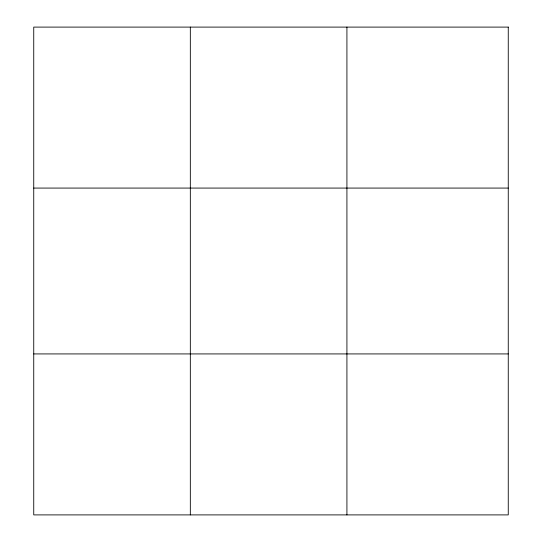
<?xml version="1.0" encoding="UTF-8"?>
<svg xmlns="http://www.w3.org/2000/svg" width="542" height="542" viewBox="0 0 542 542"><rect width="100%" height="100%" fill="white"/><g stroke="black" fill="none" stroke-linecap="round" stroke-linejoin="round"><path stroke-width="0.81" d="M190.33 27.1L190.33 514.9M346.921 27.1L346.921 514.9M33.739 188.074L508.261 188.074M33.739 353.926L508.261 353.926M508.261 27.1L508.261 514.9L33.739 514.9L33.739 27.1L508.261 27.1"/></g></svg>
